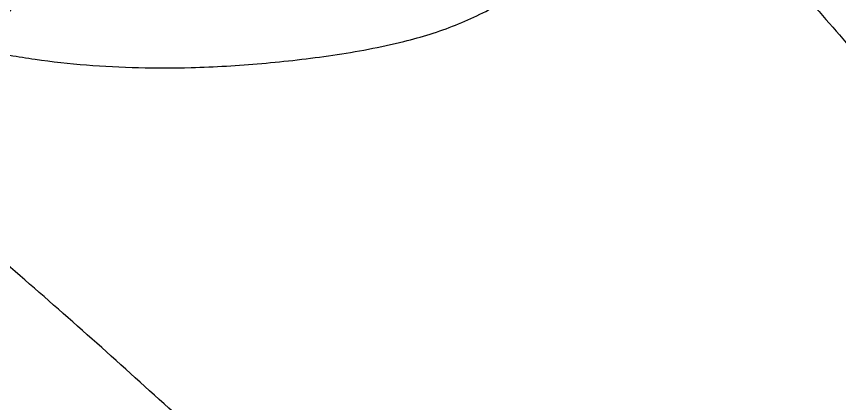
# Model space of a CAD drawing. Extents: x 400 to 501, y 484 to 634.
# Drawn here: x 468.83 to 478.36, y 574.96 to 579.44 of the extents above; entities that cross this region are included whole.
import ezdxf

# ---------------------------------------------------------------- set-up
doc = ezdxf.new("R2010")
doc.units = 0
doc.header["$MEASUREMENT"] = 0
doc.layers.add('DIM', color=3, linetype='Continuous')
doc.layers.add('GEOMETRY', color=3, linetype='Continuous', lineweight=25)

# ---------------------------------------------------------------- blocks, each defined once
blk = doc.blocks.new('2026 GRANDEE')
at = {"layer": 'GEOMETRY', "ltscale": 16}
for points, knots in [([(18.0343, -17.7948), (18.2295, -17.8304), (18.6202, -17.9014), (19.2161, -17.9645), (19.8185, -17.9963), (20.3593, -17.9952), (20.8354, -17.975), (21.2451, -17.945), (21.6563, -17.903), (22.0685, -17.849), (22.4813, -17.7809), (22.858, -17.7008), (23.1952, -17.6069), (23.4905, -17.5027), (23.7733, -17.3776), (24.04, -17.2335), (24.2881, -17.074), (24.5152, -16.9026), (24.7194, -16.7212), (24.9192, -16.5105), (25.1049, -16.2691), (25.2689, -15.998), (25.4004, -15.7217), (25.5042, -15.4418), (25.5857, -15.1589), (25.622, -14.9677), (25.6401, -14.8721)], [0, 0, 0, 0, 0.062267, 0.124605, 0.187008, 0.24945, 0.291048, 0.332625, 0.374198, 0.415776, 0.457378, 0.499121, 0.530444, 0.561737, 0.593031, 0.62439, 0.655783, 0.68718, 0.718531, 0.749858, 0.791595, 0.833291, 0.874955, 0.916638, 0.95833, 1, 1, 1, 1]), ([(25.6401, -14.8721), (25.8336, -15.1091), (26.2206, -15.5828), (26.8154, -16.304), (27.4244, -17.0269), (28.0485, -17.749), (28.4791, -18.2252), (28.6943, -18.4632)], [0, 0, 0, 0, 0.200185, 0.400293, 0.600353, 0.800276, 1, 1, 1, 1]), ([(19.2035, -16.4783), (19.1455, -16.5169), (19.0319, -16.5925), (18.8655, -16.7209), (18.706, -16.8685), (18.555, -17.0353), (18.4129, -17.2165), (18.2791, -17.4064), (18.1525, -17.5995), (18.0734, -17.7302), (18.0343, -17.7948)], [0, 0, 0, 0, 0.126184, 0.247581, 0.3678, 0.490365, 0.616676, 0.745605, 0.874335, 1, 1, 1, 1]), ([(24.2575, -25.8479), (23.9657, -25.5576), (23.3825, -24.9773), (22.5002, -24.1187), (21.615, -23.2723), (20.7277, -22.4411), (19.8394, -21.6275), (18.95, -20.8341), (18.0597, -20.0607), (17.4609, -19.5628), (17.1623, -19.3145)], [0, 0, 0, 0, 0.126666, 0.253138, 0.379233, 0.504793, 0.629693, 0.75386, 0.877276, 1, 1, 1, 1])]:
    blk.add_open_spline(points, degree=3, knots=knots, dxfattribs=at)

msp = doc.modelspace()

# ---------------------------------------------------------------- block references
at = {"layer": 'DIM'}
msp.add_blockref('2026 GRANDEE', (450.4248, 596.8403), dxfattribs=at)

doc.saveas('drawing.dxf')
